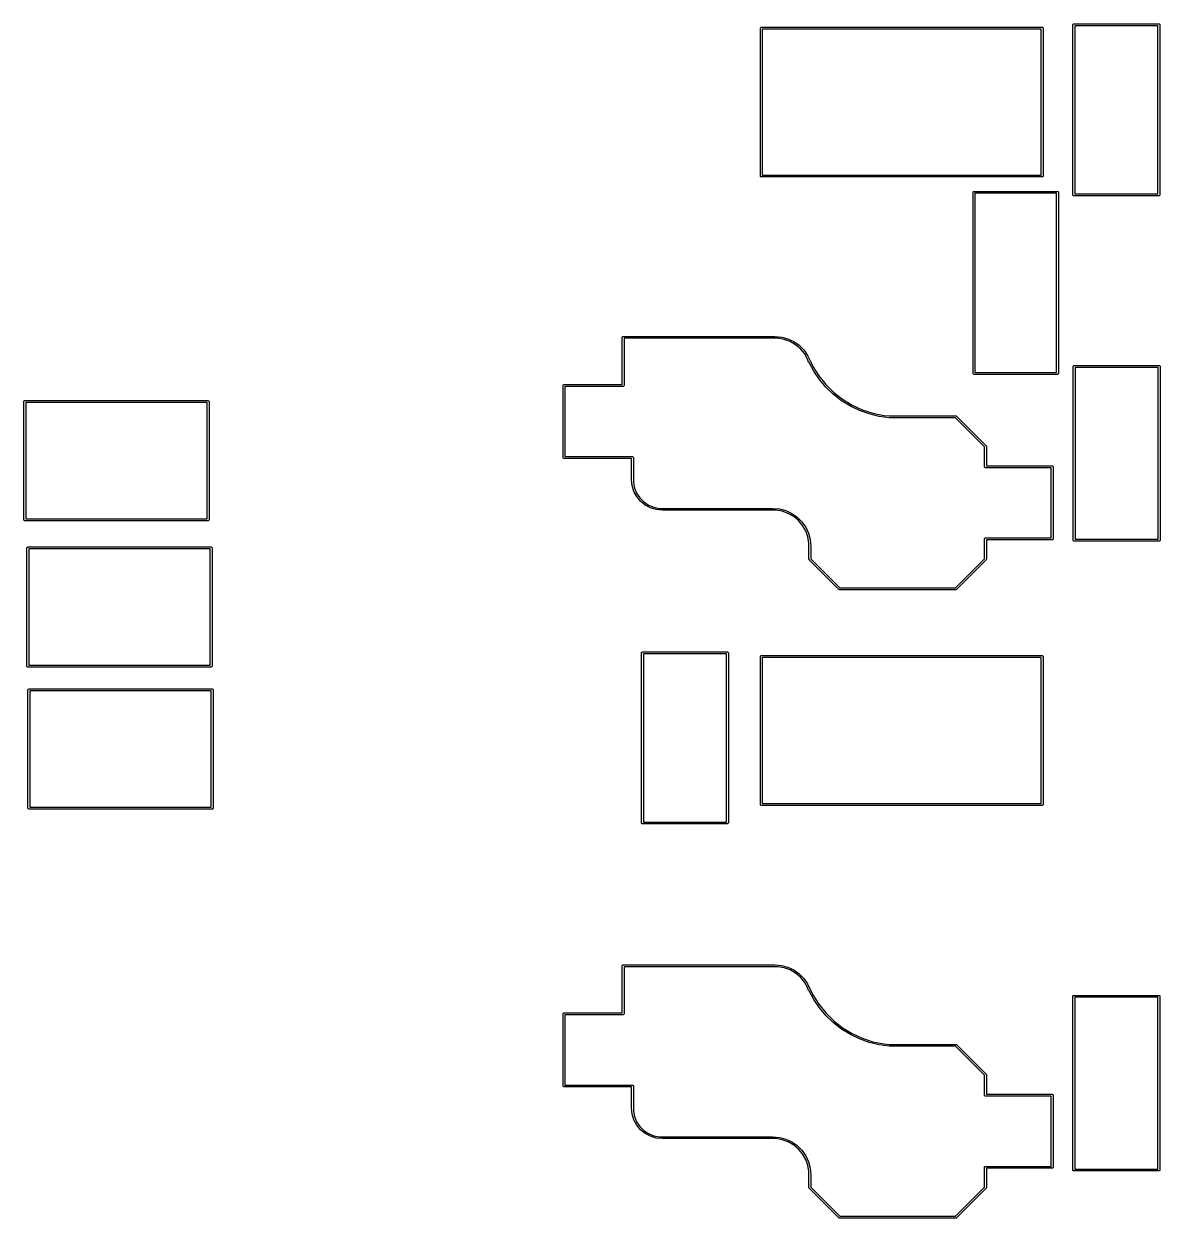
# Model space of a CAD drawing. Extents: x 108 to 229, y -135 to -60.
# Drawn here: x 107.81 to 138.56, y -96.5 to -64.19 of the extents above; entities that cross this region are included whole.
import ezdxf

# ---------------------------------------------------------------- set-up
doc = ezdxf.new("R2010")
doc.units = 0
doc.layers.add('BLACK', color=7, linetype='CONTINUOUS')

msp = doc.modelspace()

# ---------------------------------------------------------------- linework, layer by layer
at = {"layer": 'BLACK', "linetype": 'CONTINUOUS'}
for p, q in [((127.741903, -64.300434), (127.755433, -64.286904)), ((127.755433, -64.286904), (127.765, -64.285001)), ((127.765, -64.285001), (135.365, -64.285001)), ((135.365, -64.285001), (135.374567, -64.286904)), ((135.374567, -64.286904), (135.388097, -64.300434)), ((136.195, -64.22), (136.196903, -64.210433)), ((136.195, -68.82), (136.195, -64.22)), ((136.196903, -64.210433), (136.210433, -64.196903)), ((136.210433, -64.196903), (136.22, -64.195)), ((136.22, -64.195), (138.52, -64.195)), ((136.245, -64.245), (136.245, -68.795)), ((138.495, -64.245), (136.245, -64.245)), ((138.495, -68.795), (138.495, -64.245)), ((138.52, -64.195), (138.529567, -64.196903)), ((138.529567, -64.196903), (138.543097, -64.210433)), ((138.543097, -64.210433), (138.545, -64.22)), ((138.545, -64.22), (138.545, -68.82)), ((127.74, -64.310001), (127.741903, -64.300434)), ((127.74, -68.310001), (127.74, -64.310001)), ((127.79, -64.335001), (127.79, -68.285001)), ((135.34, -64.335001), (127.79, -64.335001)), ((135.34, -68.285001), (135.34, -64.335001)), ((135.388097, -64.300434), (135.39, -64.310001)), ((135.39, -64.310001), (135.39, -68.310001)), ((127.741903, -68.319568), (127.74, -68.310001)), ((127.755433, -68.333098), (127.741903, -68.319568)), ((127.765, -68.335001), (127.755433, -68.333098)), ((135.365, -68.335001), (127.765, -68.335001)), ((127.79, -68.285001), (135.34, -68.285001)), ((135.374567, -68.333098), (135.365, -68.335001)), ((135.388097, -68.319568), (135.374567, -68.333098)), ((135.39, -68.310001), (135.388097, -68.319568)), ((133.495, -68.75), (133.496903, -68.740433)), ((133.495, -73.65), (133.495, -68.75)), ((133.496903, -68.740433), (133.510433, -68.726903)), ((133.510433, -68.726903), (133.52, -68.725)), ((133.52, -68.725), (135.78, -68.725)), ((133.545, -68.775), (133.545, -73.625)), ((135.755, -68.775), (133.545, -68.775)), ((135.755, -73.625), (135.755, -68.775)), ((135.78, -68.725), (135.789567, -68.726903)), ((135.789567, -68.726903), (135.803097, -68.740433)), ((135.803097, -68.740433), (135.805, -68.75)), ((135.805, -68.75), (135.805, -73.65)), ((136.245, -68.795), (138.495, -68.795)), ((136.196903, -68.829567), (136.195, -68.82)), ((136.210433, -68.843097), (136.196903, -68.829567)), ((136.22, -68.845), (136.210433, -68.843097)), ((138.52, -68.845), (136.22, -68.845)), ((138.529567, -68.843097), (138.52, -68.845)), ((138.543097, -68.829567), (138.529567, -68.843097)), ((138.545, -68.82), (138.543097, -68.829567)), ((124.001, -72.675), (124.002903, -72.665433)), ((124.001, -73.375), (124.001, -72.675)), ((124.002903, -72.665433), (124.016433, -72.651903)), ((124.016433, -72.651903), (124.026, -72.65)), ((124.026, -72.65), (128.13, -72.65)), ((128.13, -72.65), (128.307989, -72.665572)), ((128.307989, -72.665572), (128.480571, -72.711815)), ((124.051, -72.7), (124.051, -73.375)), ((128.13, -72.7), (124.051, -72.7)), ((128.215301, -72.7), (128.13, -72.7)), ((128.383312, -72.729625), (128.215301, -72.7)), ((128.543627, -72.787975), (128.383312, -72.729625)), ((128.480571, -72.711815), (128.6425, -72.787324)), ((128.691373, -72.873276), (128.543627, -72.787975)), ((128.6425, -72.787324), (128.788857, -72.889805)), ((128.822062, -72.982938), (128.691373, -72.873276)), ((128.788857, -72.889805), (128.915196, -73.016143)), ((128.931724, -73.113627), (128.822062, -72.982938)), ((128.915196, -73.016143), (129.017676, -73.1625)), ((129.017025, -73.261374), (128.931724, -73.113627)), ((129.0462, -73.341531), (129.017025, -73.261374)), ((129.017676, -73.1625), (129.087286, -73.31178)), ((129.087286, -73.31178), (129.097147, -73.322223)), ((129.097147, -73.322223), (129.097166, -73.322214)), ((129.097166, -73.322214), (129.16191, -73.458858)), ((124.001, -73.95), (124.001, -73.375)), ((124.051, -73.375), (124.051, -73.975)), ((129.046201, -73.34153), (129.0462, -73.341531)), ((129.055713, -73.353706), (129.046201, -73.34153)), ((129.057735, -73.354285), (129.055713, -73.353706)), ((129.183514, -73.587368), (129.057735, -73.354285)), ((129.16191, -73.458858), (129.322224, -73.715282)), ((129.339762, -73.816052), (129.183514, -73.587368)), ((133.496903, -73.659567), (133.495, -73.65)), ((133.545, -73.625), (135.755, -73.625)), ((135.805, -73.65), (135.803097, -73.659567)), ((136.205, -73.4625), (136.206903, -73.452933)), ((136.205, -78.1625), (136.205, -73.4625)), ((136.206903, -73.452933), (136.220433, -73.439403)), ((136.220433, -73.439403), (136.23, -73.4375)), ((136.23, -73.4375), (138.53, -73.4375)), ((136.255, -73.4875), (136.255, -78.1375)), ((138.505, -73.4875), (136.255, -73.4875)), ((138.505, -78.1375), (138.505, -73.4875)), ((138.53, -73.4375), (138.539567, -73.439403)), ((138.539567, -73.439403), (138.553097, -73.452933)), ((138.553097, -73.452933), (138.555, -73.4625)), ((138.555, -73.4625), (138.555, -78.1625)), ((122.401, -73.975), (122.402903, -73.965433)), ((122.401, -75.925), (122.401, -73.975)), ((122.402903, -73.965433), (122.416433, -73.951903)), ((122.416433, -73.951903), (122.426, -73.95)), ((122.426, -73.95), (124.001, -73.95)), ((124.051, -73.975), (124.049097, -73.984567)), ((129.322224, -73.715282), (129.511177, -73.951397)), ((129.519021, -74.027183), (129.339762, -73.816052)), ((129.511177, -73.951397), (129.726222, -74.164022)), ((133.510433, -73.673097), (133.496903, -73.659567)), ((133.52, -73.675), (133.510433, -73.673097)), ((135.78, -73.675), (133.52, -73.675)), ((135.789567, -73.673097), (135.78, -73.675)), ((135.803097, -73.659567), (135.789567, -73.673097)), ((124.026, -74), (122.451, -74)), ((122.451, -74), (122.451, -75.9)), ((124.035567, -73.998097), (124.026, -74)), ((124.049097, -73.984567), (124.035567, -73.998097)), ((129.719332, -74.218454), (129.519021, -74.027183)), ((129.938511, -74.387779), (129.719332, -74.218454)), ((129.726222, -74.164022), (129.964461, -74.350291)), ((107.815, -74.41), (107.816903, -74.400433)), ((107.815, -77.61), (107.815, -74.41)), ((107.816903, -74.400433), (107.830433, -74.386903)), ((107.830433, -74.386903), (107.84, -74.385)), ((107.84, -74.385), (112.8, -74.385)), ((107.865, -74.435), (107.865, -77.585)), ((112.775, -74.435), (107.865, -74.435)), ((112.775, -77.585), (112.775, -74.435)), ((112.8, -74.385), (112.809567, -74.386903)), ((112.809567, -74.386903), (112.823097, -74.400433)), ((112.823097, -74.400433), (112.825, -74.41)), ((112.825, -74.41), (112.825, -77.61)), ((130.174161, -74.533306), (129.938511, -74.387779)), ((129.964461, -74.350291), (130.222682, -74.507693)), ((130.423712, -74.653449), (130.174161, -74.533306)), ((130.222682, -74.507693), (130.497406, -74.634107)), ((130.684437, -74.746894), (130.423712, -74.653449)), ((130.497406, -74.634107), (130.78493, -74.727829)), ((130.953491, -74.812621), (130.684437, -74.746894)), ((130.78493, -74.727829), (131.081378, -74.787596)), ((131.227934, -74.849913), (130.953491, -74.812621)), ((131.081378, -74.787596), (131.231054, -74.8)), ((131.228679, -74.849737), (131.227934, -74.849913)), ((131.23, -74.85), (131.228679, -74.849737)), ((133.019644, -74.85), (131.23, -74.85)), ((131.231054, -74.8), (133.03, -74.8)), ((133.805, -75.635356), (133.019644, -74.85)), ((133.03, -74.8), (133.039567, -74.801903)), ((133.039567, -74.801903), (133.047678, -74.807322)), ((133.047678, -74.807322), (133.847678, -75.607322)), ((122.451, -75.9), (124.28, -75.9)), ((124.28, -75.9), (124.289567, -75.901903)), ((124.289567, -75.901903), (124.303097, -75.915433)), ((124.303097, -75.915433), (124.305, -75.925)), ((133.805, -76.175), (133.805, -75.635356)), ((133.847678, -75.607322), (133.853097, -75.615433)), ((133.853097, -75.615433), (133.855, -75.625)), ((133.855, -75.625), (133.855, -76.15)), ((122.402903, -75.934567), (122.401, -75.925)), ((122.416433, -75.948097), (122.402903, -75.934567)), ((122.426, -75.95), (122.416433, -75.948097)), ((124.255, -75.95), (122.426, -75.95)), ((124.255, -76.525), (124.255, -75.95)), ((124.305, -75.925), (124.305, -76.525)), ((133.806903, -76.184567), (133.805, -76.175)), ((133.820433, -76.198097), (133.806903, -76.184567)), ((133.83, -76.2), (133.820433, -76.198097)), ((135.609, -76.2), (133.83, -76.2)), ((133.855, -76.15), (135.634, -76.15)), ((135.609, -78.1), (135.609, -76.2)), ((135.634, -76.15), (135.643567, -76.151903)), ((135.643567, -76.151903), (135.657097, -76.165433)), ((135.657097, -76.165433), (135.659, -76.175)), ((135.659, -76.175), (135.659, -78.125)), ((124.270852, -76.68595), (124.255, -76.525)), ((124.305, -76.525), (124.305, -76.601331)), ((124.317799, -76.840714), (124.270852, -76.68595)), ((124.305, -76.601331), (124.334783, -76.751059)), ((124.394038, -76.983345), (124.317799, -76.840714)), ((124.334783, -76.751059), (124.393204, -76.8921)), ((124.393204, -76.8921), (124.478018, -77.019034)), ((124.496637, -77.108363), (124.394038, -76.983345)), ((124.478018, -77.019034), (124.585966, -77.126982)), ((124.621655, -77.210962), (124.496637, -77.108363)), ((124.585966, -77.126982), (124.7129, -77.211796)), ((124.764286, -77.287201), (124.621655, -77.210962)), ((124.7129, -77.211796), (124.853941, -77.270217)), ((124.91905, -77.334148), (124.764286, -77.287201)), ((124.853941, -77.270217), (125.003669, -77.3)), ((125.08, -77.35), (124.91905, -77.334148)), ((125.003669, -77.3), (125.08, -77.3)), ((125.08, -77.3), (128.08, -77.3)), ((128.08, -77.35), (125.08, -77.35)), ((128.08, -77.3), (128.257989, -77.315572)), ((128.165301, -77.35), (128.08, -77.35)), ((128.333312, -77.379625), (128.165301, -77.35)), ((128.257989, -77.315572), (128.430571, -77.361815)), ((128.493627, -77.437975), (128.333312, -77.379625)), ((128.430571, -77.361815), (128.5925, -77.437324)), ((128.641373, -77.523276), (128.493627, -77.437975)), ((128.5925, -77.437324), (128.738857, -77.539804)), ((128.772062, -77.632938), (128.641373, -77.523276)), ((107.816903, -77.619567), (107.815, -77.61)), ((107.830433, -77.633097), (107.816903, -77.619567)), ((107.84, -77.635), (107.830433, -77.633097)), ((112.8, -77.635), (107.84, -77.635)), ((107.865, -77.585), (112.775, -77.585)), ((112.809567, -77.633097), (112.8, -77.635)), ((112.823097, -77.619567), (112.809567, -77.633097)), ((112.825, -77.61), (112.823097, -77.619567)), ((128.738857, -77.539804), (128.865196, -77.666143)), ((128.881724, -77.763627), (128.772062, -77.632938)), ((128.865196, -77.666143), (128.967676, -77.8125)), ((128.967025, -77.911373), (128.881724, -77.763627)), ((128.967676, -77.8125), (129.043185, -77.974429)), ((129.025375, -78.071688), (128.967025, -77.911373)), ((129.055, -78.239699), (129.025375, -78.071688)), ((129.043185, -77.974429), (129.089428, -78.147011)), ((129.089428, -78.147011), (129.105, -78.325)), ((133.805, -78.125), (133.806903, -78.115433)), ((133.805, -78.664644), (133.805, -78.125)), ((133.806903, -78.115433), (133.820433, -78.101903)), ((133.820433, -78.101903), (133.83, -78.1)), ((133.83, -78.1), (135.609, -78.1)), ((135.634, -78.15), (133.855, -78.15)), ((133.855, -78.15), (133.855, -78.675)), ((135.643567, -78.148097), (135.634, -78.15)), ((135.657097, -78.134567), (135.643567, -78.148097)), ((135.659, -78.125), (135.657097, -78.134567)), ((136.206903, -78.172067), (136.205, -78.1625)), ((136.220433, -78.185597), (136.206903, -78.172067)), ((136.255, -78.1375), (138.505, -78.1375)), ((138.553097, -78.172067), (138.539567, -78.185597)), ((138.555, -78.1625), (138.553097, -78.172067)), ((107.895, -78.37), (107.896903, -78.360433)), ((107.895, -81.57), (107.895, -78.37)), ((107.896903, -78.360433), (107.910433, -78.346903)), ((107.910433, -78.346903), (107.92, -78.345)), ((107.92, -78.345), (112.88, -78.345)), ((107.945, -78.395), (107.945, -81.545)), ((112.855, -78.395), (107.945, -78.395)), ((112.855, -81.545), (112.855, -78.395)), ((112.88, -78.345), (112.889567, -78.346903)), ((112.889567, -78.346903), (112.903097, -78.360433)), ((112.903097, -78.360433), (112.905, -78.37)), ((112.905, -78.37), (112.905, -81.57)), ((129.055, -78.325), (129.055, -78.239699)), ((129.055, -78.675), (129.055, -78.325)), ((129.105, -78.325), (129.105, -78.664644)), ((136.23, -78.1875), (136.220433, -78.185597)), ((138.53, -78.1875), (136.23, -78.1875)), ((138.539567, -78.185597), (138.53, -78.1875)), ((129.056903, -78.684567), (129.055, -78.675)), ((129.062322, -78.692678), (129.056903, -78.684567)), ((129.862322, -79.492678), (129.062322, -78.692678)), ((129.105, -78.664644), (129.890356, -79.45)), ((133.019644, -79.45), (133.805, -78.664644)), ((133.847678, -78.692678), (133.047678, -79.492678)), ((133.853097, -78.684567), (133.847678, -78.692678)), ((133.855, -78.675), (133.853097, -78.684567)), ((129.890356, -79.45), (133.019644, -79.45)), ((129.870433, -79.498097), (129.862322, -79.492678)), ((129.88, -79.5), (129.870433, -79.498097)), ((133.03, -79.5), (129.88, -79.5)), ((133.039567, -79.498097), (133.03, -79.5)), ((133.047678, -79.492678), (133.039567, -79.498097)), ((124.525, -81.21), (124.526903, -81.200433)), ((124.525, -85.81), (124.525, -81.21)), ((124.526903, -81.200433), (124.540433, -81.186903)), ((124.540433, -81.186903), (124.55, -81.185)), ((124.55, -81.185), (126.85, -81.185)), ((124.575, -81.235), (124.575, -85.785)), ((126.825, -81.235), (124.575, -81.235)), ((126.825, -85.785), (126.825, -81.235)), ((126.85, -81.185), (126.859567, -81.186903)), ((126.859567, -81.186903), (126.873097, -81.200433)), ((126.873097, -81.200433), (126.875, -81.21)), ((126.875, -81.21), (126.875, -85.81)), ((127.74, -81.309999), (127.741903, -81.300432)), ((127.74, -85.309999), (127.74, -81.309999)), ((127.741903, -81.300432), (127.755433, -81.286902)), ((127.755433, -81.286902), (127.765, -81.284999)), ((127.765, -81.284999), (135.365, -81.284999)), ((127.79, -81.334999), (127.79, -85.284999)), ((135.34, -81.334999), (127.79, -81.334999)), ((135.34, -85.284999), (135.34, -81.334999)), ((135.365, -81.284999), (135.374567, -81.286902)), ((135.374567, -81.286902), (135.388097, -81.300432)), ((135.388097, -81.300432), (135.39, -81.309999)), ((135.39, -81.309999), (135.39, -85.309999)), ((107.896903, -81.579567), (107.895, -81.57)), ((107.910433, -81.593097), (107.896903, -81.579567)), ((107.92, -81.595), (107.910433, -81.593097)), ((112.88, -81.595), (107.92, -81.595)), ((107.945, -81.545), (112.855, -81.545)), ((112.889567, -81.593097), (112.88, -81.595)), ((112.903097, -81.579567), (112.889567, -81.593097)), ((112.905, -81.57), (112.903097, -81.579567)), ((107.925, -82.21), (107.926903, -82.200433)), ((107.925, -85.41), (107.925, -82.21)), ((107.926903, -82.200433), (107.940433, -82.186903)), ((107.940433, -82.186903), (107.95, -82.185)), ((107.95, -82.185), (112.91, -82.185)), ((107.975, -82.235), (107.975, -85.385)), ((112.885, -82.235), (107.975, -82.235)), ((112.885, -85.385), (112.885, -82.235)), ((112.91, -82.185), (112.919567, -82.186903)), ((112.919567, -82.186903), (112.933097, -82.200433)), ((112.933097, -82.200433), (112.935, -82.21)), ((112.935, -82.21), (112.935, -85.41)), ((127.79, -85.284999), (135.34, -85.284999)), ((107.926903, -85.419567), (107.925, -85.41)), ((107.940433, -85.433097), (107.926903, -85.419567)), ((107.95, -85.435), (107.940433, -85.433097)), ((112.91, -85.435), (107.95, -85.435)), ((107.975, -85.385), (112.885, -85.385)), ((112.919567, -85.433097), (112.91, -85.435)), ((112.933097, -85.419567), (112.919567, -85.433097)), ((112.935, -85.41), (112.933097, -85.419567)), ((127.741903, -85.319566), (127.74, -85.309999)), ((127.755433, -85.333096), (127.741903, -85.319566)), ((127.765, -85.334999), (127.755433, -85.333096)), ((135.365, -85.334999), (127.765, -85.334999)), ((135.374567, -85.333096), (135.365, -85.334999)), ((135.388097, -85.319566), (135.374567, -85.333096)), ((135.39, -85.309999), (135.388097, -85.319566)), ((124.526903, -85.819567), (124.525, -85.81)), ((124.540433, -85.833097), (124.526903, -85.819567)), ((124.55, -85.835), (124.540433, -85.833097)), ((126.85, -85.835), (124.55, -85.835)), ((124.575, -85.785), (126.825, -85.785)), ((126.859567, -85.833097), (126.85, -85.835)), ((126.873097, -85.819567), (126.859567, -85.833097)), ((126.875, -85.81), (126.873097, -85.819567)), ((124.001, -89.675), (124.002903, -89.665433)), ((124.001, -90.375), (124.001, -89.675)), ((124.002903, -89.665433), (124.016433, -89.651903)), ((124.016433, -89.651903), (124.026, -89.65)), ((124.026, -89.65), (128.13, -89.65)), ((124.051, -89.7), (124.051, -90.375)), ((128.13, -89.7), (124.051, -89.7)), ((128.13, -89.65), (128.307989, -89.665572)), ((128.215301, -89.7), (128.13, -89.7)), ((128.383312, -89.729625), (128.215301, -89.7)), ((128.307989, -89.665572), (128.480571, -89.711815)), ((128.543627, -89.787975), (128.383312, -89.729625)), ((128.480571, -89.711815), (128.6425, -89.787324)), ((128.691373, -89.873276), (128.543627, -89.787975)), ((128.6425, -89.787324), (128.788857, -89.889805)), ((128.822062, -89.982938), (128.691373, -89.873276)), ((128.788857, -89.889805), (128.915196, -90.016143)), ((128.931724, -90.113627), (128.822062, -89.982938)), ((128.915196, -90.016143), (129.017676, -90.1625)), ((129.017025, -90.261374), (128.931724, -90.113627)), ((124.001, -90.95), (124.001, -90.375)), ((124.051, -90.375), (124.051, -90.975)), ((129.0462, -90.341531), (129.017025, -90.261374)), ((129.017676, -90.1625), (129.087286, -90.31178)), ((129.046201, -90.34153), (129.0462, -90.341531)), ((129.055713, -90.353706), (129.046201, -90.34153)), ((129.057735, -90.354285), (129.055713, -90.353706)), ((129.183514, -90.587368), (129.057735, -90.354285)), ((129.087286, -90.31178), (129.097147, -90.322223)), ((129.097147, -90.322223), (129.097166, -90.322214)), ((129.097166, -90.322214), (129.16191, -90.458858)), ((129.16191, -90.458858), (129.322224, -90.715282)), ((129.339762, -90.816052), (129.183514, -90.587368)), ((129.322224, -90.715282), (129.511177, -90.951397)), ((136.195, -90.5), (136.196903, -90.490433)), ((136.195, -95.2), (136.195, -90.5)), ((136.196903, -90.490433), (136.210433, -90.476903)), ((136.210433, -90.476903), (136.22, -90.475)), ((136.22, -90.475), (138.52, -90.475)), ((136.245, -90.525), (136.245, -95.175)), ((138.495, -90.525), (136.245, -90.525)), ((138.495, -95.175), (138.495, -90.525)), ((138.52, -90.475), (138.529567, -90.476903)), ((138.529567, -90.476903), (138.543097, -90.490433)), ((138.543097, -90.490433), (138.545, -90.5)), ((138.545, -90.5), (138.545, -95.2)), ((122.401, -90.975), (122.402903, -90.965433)), ((122.401, -92.925), (122.401, -90.975)), ((122.402903, -90.965433), (122.416433, -90.951903)), ((122.416433, -90.951903), (122.426, -90.95)), ((122.426, -90.95), (124.001, -90.95)), ((124.026, -91), (122.451, -91)), ((122.451, -91), (122.451, -92.9)), ((124.035567, -90.998097), (124.026, -91)), ((124.049097, -90.984567), (124.035567, -90.998097)), ((124.051, -90.975), (124.049097, -90.984567)), ((129.519021, -91.027183), (129.339762, -90.816052)), ((129.511177, -90.951397), (129.726222, -91.164022)), ((129.719332, -91.218454), (129.519021, -91.027183)), ((129.938511, -91.387779), (129.719332, -91.218454)), ((129.726222, -91.164022), (129.964461, -91.350291)), ((130.174161, -91.533306), (129.938511, -91.387779)), ((129.964461, -91.350291), (130.222682, -91.507693)), ((130.423712, -91.653449), (130.174161, -91.533306)), ((130.222682, -91.507693), (130.497406, -91.634107)), ((130.684437, -91.746894), (130.423712, -91.653449)), ((130.497406, -91.634107), (130.78493, -91.727829)), ((130.78493, -91.727829), (131.081378, -91.787596)), ((130.953491, -91.812621), (130.684437, -91.746894)), ((131.227934, -91.849913), (130.953491, -91.812621)), ((131.081378, -91.787596), (131.231054, -91.8)), ((131.228679, -91.849737), (131.227934, -91.849913)), ((131.23, -91.85), (131.228679, -91.849737)), ((133.019644, -91.85), (131.23, -91.85)), ((131.231054, -91.8), (133.03, -91.8)), ((133.805, -92.635356), (133.019644, -91.85)), ((133.03, -91.8), (133.039567, -91.801903)), ((133.039567, -91.801903), (133.047678, -91.807322)), ((133.047678, -91.807322), (133.847678, -92.607322)), ((133.805, -93.175), (133.805, -92.635356)), ((133.847678, -92.607322), (133.853097, -92.615433)), ((133.853097, -92.615433), (133.855, -92.625)), ((133.855, -92.625), (133.855, -93.15)), ((122.402903, -92.934567), (122.401, -92.925)), ((122.416433, -92.948097), (122.402903, -92.934567)), ((122.426, -92.95), (122.416433, -92.948097)), ((124.255, -92.95), (122.426, -92.95)), ((122.451, -92.9), (124.28, -92.9)), ((124.255, -93.525), (124.255, -92.95)), ((124.28, -92.9), (124.289567, -92.901903)), ((124.289567, -92.901903), (124.303097, -92.915433)), ((124.303097, -92.915433), (124.305, -92.925)), ((124.305, -92.925), (124.305, -93.525)), ((133.806903, -93.184567), (133.805, -93.175)), ((133.820433, -93.198097), (133.806903, -93.184567)), ((133.83, -93.2), (133.820433, -93.198097)), ((135.609, -93.2), (133.83, -93.2)), ((133.855, -93.15), (135.634, -93.15)), ((135.609, -95.1), (135.609, -93.2)), ((135.634, -93.15), (135.643567, -93.151903)), ((135.643567, -93.151903), (135.657097, -93.165433)), ((135.657097, -93.165433), (135.659, -93.175)), ((135.659, -93.175), (135.659, -95.125)), ((124.270852, -93.68595), (124.255, -93.525)), ((124.305, -93.525), (124.305, -93.601331)), ((124.305, -93.601331), (124.334783, -93.751059)), ((124.317799, -93.840714), (124.270852, -93.68595)), ((124.394038, -93.983345), (124.317799, -93.840714)), ((124.334783, -93.751059), (124.393204, -93.8921)), ((124.393204, -93.8921), (124.478018, -94.019034)), ((124.496637, -94.108363), (124.394038, -93.983345)), ((124.478018, -94.019034), (124.585966, -94.126982)), ((124.621655, -94.210962), (124.496637, -94.108363)), ((124.585966, -94.126982), (124.7129, -94.211796)), ((124.764286, -94.287201), (124.621655, -94.210962)), ((124.7129, -94.211796), (124.853941, -94.270217)), ((124.91905, -94.334148), (124.764286, -94.287201)), ((124.853941, -94.270217), (125.003669, -94.3)), ((125.003669, -94.3), (125.08, -94.3)), ((125.08, -94.3), (128.08, -94.3)), ((128.08, -94.3), (128.257989, -94.315572)), ((128.257989, -94.315572), (128.430571, -94.361815)), ((125.08, -94.35), (124.91905, -94.334148)), ((128.08, -94.35), (125.08, -94.35)), ((128.165301, -94.35), (128.08, -94.35)), ((128.333312, -94.379625), (128.165301, -94.35)), ((128.493627, -94.437975), (128.333312, -94.379625)), ((128.430571, -94.361815), (128.5925, -94.437324)), ((128.641373, -94.523276), (128.493627, -94.437975)), ((128.5925, -94.437324), (128.738857, -94.539804)), ((128.772062, -94.632938), (128.641373, -94.523276)), ((128.738857, -94.539804), (128.865196, -94.666143)), ((128.881724, -94.763627), (128.772062, -94.632938)), ((128.865196, -94.666143), (128.967676, -94.8125)), ((128.967025, -94.911373), (128.881724, -94.763627)), ((129.025375, -95.071688), (128.967025, -94.911373)), ((128.967676, -94.8125), (129.043185, -94.974429)), ((129.043185, -94.974429), (129.089428, -95.147011)), ((129.055, -95.239699), (129.025375, -95.071688)), ((129.055, -95.325), (129.055, -95.239699)), ((129.089428, -95.147011), (129.105, -95.325)), ((133.805, -95.125), (133.806903, -95.115433)), ((133.805, -95.664644), (133.805, -95.125)), ((133.806903, -95.115433), (133.820433, -95.101903)), ((133.820433, -95.101903), (133.83, -95.1)), ((133.83, -95.1), (135.609, -95.1)), ((135.634, -95.15), (133.855, -95.15)), ((133.855, -95.15), (133.855, -95.675)), ((135.643567, -95.148097), (135.634, -95.15)), ((135.657097, -95.134567), (135.643567, -95.148097)), ((135.659, -95.125), (135.657097, -95.134567)), ((136.196903, -95.209567), (136.195, -95.2)), ((136.210433, -95.223097), (136.196903, -95.209567)), ((136.22, -95.225), (136.210433, -95.223097)), ((138.52, -95.225), (136.22, -95.225)), ((136.245, -95.175), (138.495, -95.175)), ((138.529567, -95.223097), (138.52, -95.225)), ((138.543097, -95.209567), (138.529567, -95.223097)), ((138.545, -95.2), (138.543097, -95.209567)), ((129.055, -95.675), (129.055, -95.325)), ((129.105, -95.325), (129.105, -95.664644)), ((129.056903, -95.684567), (129.055, -95.675)), ((129.062322, -95.692678), (129.056903, -95.684567)), ((129.862322, -96.492678), (129.062322, -95.692678)), ((129.105, -95.664644), (129.890356, -96.45)), ((133.019644, -96.45), (133.805, -95.664644)), ((133.847678, -95.692678), (133.047678, -96.492678)), ((133.853097, -95.684567), (133.847678, -95.692678)), ((133.855, -95.675), (133.853097, -95.684567)), ((129.870433, -96.498097), (129.862322, -96.492678)), ((129.88, -96.5), (129.870433, -96.498097)), ((133.03, -96.5), (129.88, -96.5)), ((129.890356, -96.45), (133.019644, -96.45)), ((133.039567, -96.498097), (133.03, -96.5)), ((133.047678, -96.492678), (133.039567, -96.498097))]:
    msp.add_line(p, q, dxfattribs=at)

doc.saveas('drawing.dxf')
